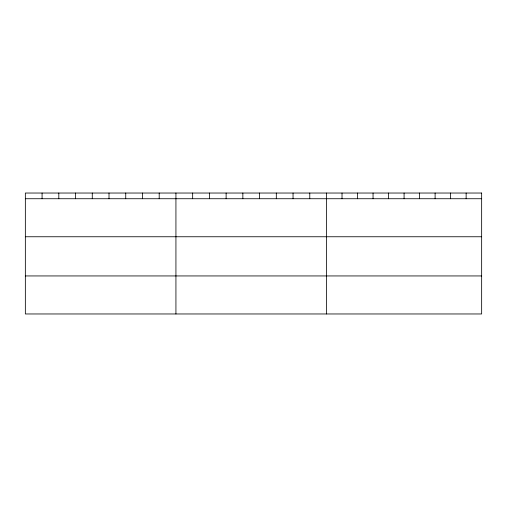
<?xml version="1.0" encoding="UTF-8"?>
<svg xmlns="http://www.w3.org/2000/svg" width="507" height="507" viewBox="0 0 507 507"><rect width="100%" height="100%" fill="white"/><g stroke="black" fill="none" stroke-linecap="round" stroke-linejoin="round"><path stroke-width="0.76" d="M25.35 198.731L481.65 198.731M25.35 236.756L481.65 236.756M25.35 275.941L481.65 275.941M466.136 193.034L466.136 198.731M450.622 193.034L450.622 198.731M435.107 193.034L435.107 198.731M419.593 193.034L419.593 198.731M404.079 193.034L404.079 198.731M388.565 193.034L388.565 198.731M373.051 193.034L373.051 198.731M357.536 193.034L357.536 198.731M342.022 193.034L342.022 198.731M326.508 193.034L326.508 313.966M309.777 193.034L309.777 198.731M293.046 193.034L293.046 198.731M276.315 193.034L276.315 198.731M259.584 193.034L259.584 198.731M242.853 193.034L242.853 198.731M226.122 193.034L226.122 198.731M209.391 193.034L209.391 198.731M192.66 193.034L192.66 198.731M175.929 193.034L175.929 313.966M159.198 193.034L159.198 198.731M142.467 193.034L142.467 198.731M125.736 193.034L125.736 198.731M109.005 193.034L109.005 198.731M92.274 193.034L92.274 198.731M75.543 193.034L75.543 198.731M58.812 193.034L58.812 198.731M42.081 193.034L42.081 198.731M481.65 193.034L25.35 193.034L25.35 313.966L481.65 313.966L481.65 193.034"/></g></svg>
